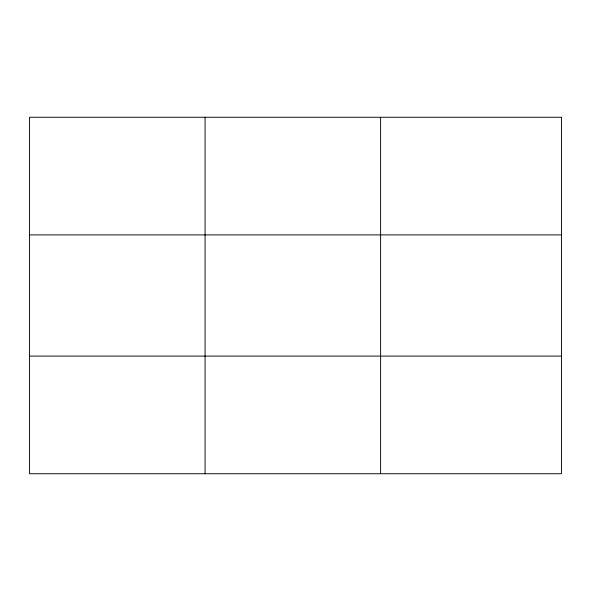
<?xml version="1.0" encoding="UTF-8"?>
<svg xmlns="http://www.w3.org/2000/svg" width="591" height="591" viewBox="0 0 591 591"><rect width="100%" height="100%" fill="white"/><g stroke="black" fill="none" stroke-linecap="round" stroke-linejoin="round"><path stroke-width="0.89" d="M205.077 117.262L205.077 473.738M380.604 117.262L380.604 473.738M29.55 234.9L561.45 234.9M29.55 356.1L561.45 356.1M561.45 117.262L561.45 473.738L29.55 473.738L29.55 117.262L561.45 117.262"/></g></svg>
